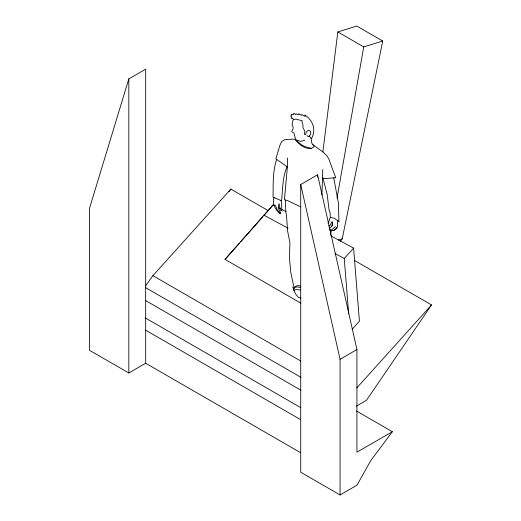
<?xml version="1.0" encoding="UTF-8"?>
<svg xmlns="http://www.w3.org/2000/svg" width="521" height="521" viewBox="0 0 521 521"><rect width="100%" height="100%" fill="white"/><g stroke="black" fill="none" stroke-linecap="round" stroke-linejoin="round"><path stroke-width="0.78" d="M300.532 206.778L287.918 200.754L284.433 199.732L287.39 166.915L287.429 157.987M321.913 194.952L322.773 169.514M322.974 178.169L327.195 194.6L329.148 210.471L330.164 212.861L330.255 217.361L334 218.11L337.699 220.507L337.497 227L333.7 230.595L330.106 230.751M300.78 298.286L298.331 297.211L295.648 294.052L293.636 289.813L293.792 288.1L294.834 286.504L298.038 285.501L300.181 286.042M322.857 152.047L337.816 31.937L356.8 26.05L382.733 41.022L342.238 238.839L340.415 241.282M336.866 227.599L336.709 228.576L333.928 230.38M330.503 234.912L331.213 230.914M332.059 226.114L332.626 222.91M337.015 198.11L363.749 46.91L382.733 41.022M304.857 140.11L300.617 141.412L293.916 139.1L284.961 139.608L281.737 141.491L279.829 145.483L275.902 158.872L276.631 159.419C272.561 171.611 273.31 184.545 273.037 197.153L281.594 200.832C282.714 189.468 282.434 177.277 287.025 166.727M274.026 197.55C272.034 203.314 275.264 210.041 280.005 213.402M145.685 363.248L145.685 69.156L128.824 78.892L89.462 208.485L89.462 350.262L128.824 372.984L145.685 363.248L300.676 452.729M293.636 289.813L294.424 287.794L296.052 287.019L298.676 287.019L300.643 287.709M229.045 191.774L230.875 189.09L268.191 210.634M354.794 260.63L431.538 304.935L366.497 400.278L356.286 406.172M145.613 285.84L152.907 275.661L230.875 189.09M327.983 223.079L328.803 221.926L329.897 218.286L330.698 217.452M392.359 431.714L370.815 460.505L356.937 485.214L340.07 494.95L300.715 472.228L300.715 184.525L317.582 174.782L356.937 349.545L356.937 452.163L392.359 431.714L356.455 410.984M306.967 135.597L308.432 136.749L309.715 135.701L310.75 133.773L310.75 132.165L309.956 130.869L308.803 130.296L307.833 130.563L306.042 132.386L305.86 134.353L304.466 134.444L304.778 131.155L302.844 127.241L303.092 125.424L301.926 121.771L302.323 120.807L296.019 119.14L293.59 119.478L292.978 120.221L292.06 124.955L293.18 127.163L293.102 128.615L291.825 131.149L291.949 131.826L293.929 132.92L295.615 139.433M300.897 303.196L225.013 259.38L273.238 204.805L274.658 205.574M239.152 243.554L225.013 259.38M240.748 241.737L262.584 216.918M263.652 215.707L273.238 204.805M348.679 313.922L344.257 258.488L353.603 248.107L330.842 235.844M352.163 329.292L359.431 321.216L353.603 248.107M356.813 387.904L431.538 304.935M335.407 226.576L331.936 229.735L329.585 229.937M329.35 228.198C331.923 227.071 333.049 224.173 332.014 221.562L330.034 225.385L328.621 225.938M295.329 139.381C298.898 144.538 304.857 149.351 311.532 148.394L313.974 146.779L313.863 145.945L311.851 143.268L311.07 138.352L309.37 135.981M294.007 290.62L295.798 289.507L300.174 289.982M340.07 494.95L340.07 359.282L356.937 349.545M338.37 240.038L342.238 238.839M311.07 138.352L311.799 138.13C316.221 129.319 312.854 120.318 304.805 114.952L305.208 116.437L301.692 114.594L301.581 115.278L298.735 113.682L298.878 114.731L296.065 113.806L295.85 114.587L293.649 113.226L293.538 114.496L291.154 114.587L291.76 115.095L290.659 116.085L292.007 117.205L291.05 118.26L292.613 118.391L293.59 119.478M293.792 288.1L292.789 287.97L293.473 285.046L290.809 272.437L289.448 258.11L289.93 242.819L287.585 230.966L286.517 215.727L285.808 211.734L285.384 200.012M311.532 148.394L305.124 146.694L301.626 144.897L295.882 140.221M322.388 177.941L324.192 178.625L335.778 177.72L328.744 158.833L327.006 155.916L323.105 152.06L312.932 144.779M287.39 166.915L276.631 159.419M278.214 207.488L280.35 208.641M281.77 209.403L286.036 211.702M263.893 215.186L288.074 228.211M335.01 253.506L344.257 258.488M337.816 31.937L363.749 46.91M152.907 275.661L300.76 361.027M145.405 287.52L301.001 377.354M145.274 300.37L300.871 390.203M145.274 317.895L300.871 407.728M145.756 330.236L300.624 419.646M337.699 220.507L338.95 221.939L338.363 202.643L333.727 177.882M280.923 200.513L281.633 202.239L281.77 210.758L280.448 210.171L279.093 203.659C277.485 206.694 278.8 210.119 280.682 212.685L280.259 213.734L277.113 209.611L275.42 205.254M300.715 184.525L340.07 359.282M317.582 174.782L317.582 177.225M128.824 78.892L128.824 372.984"/></g></svg>
